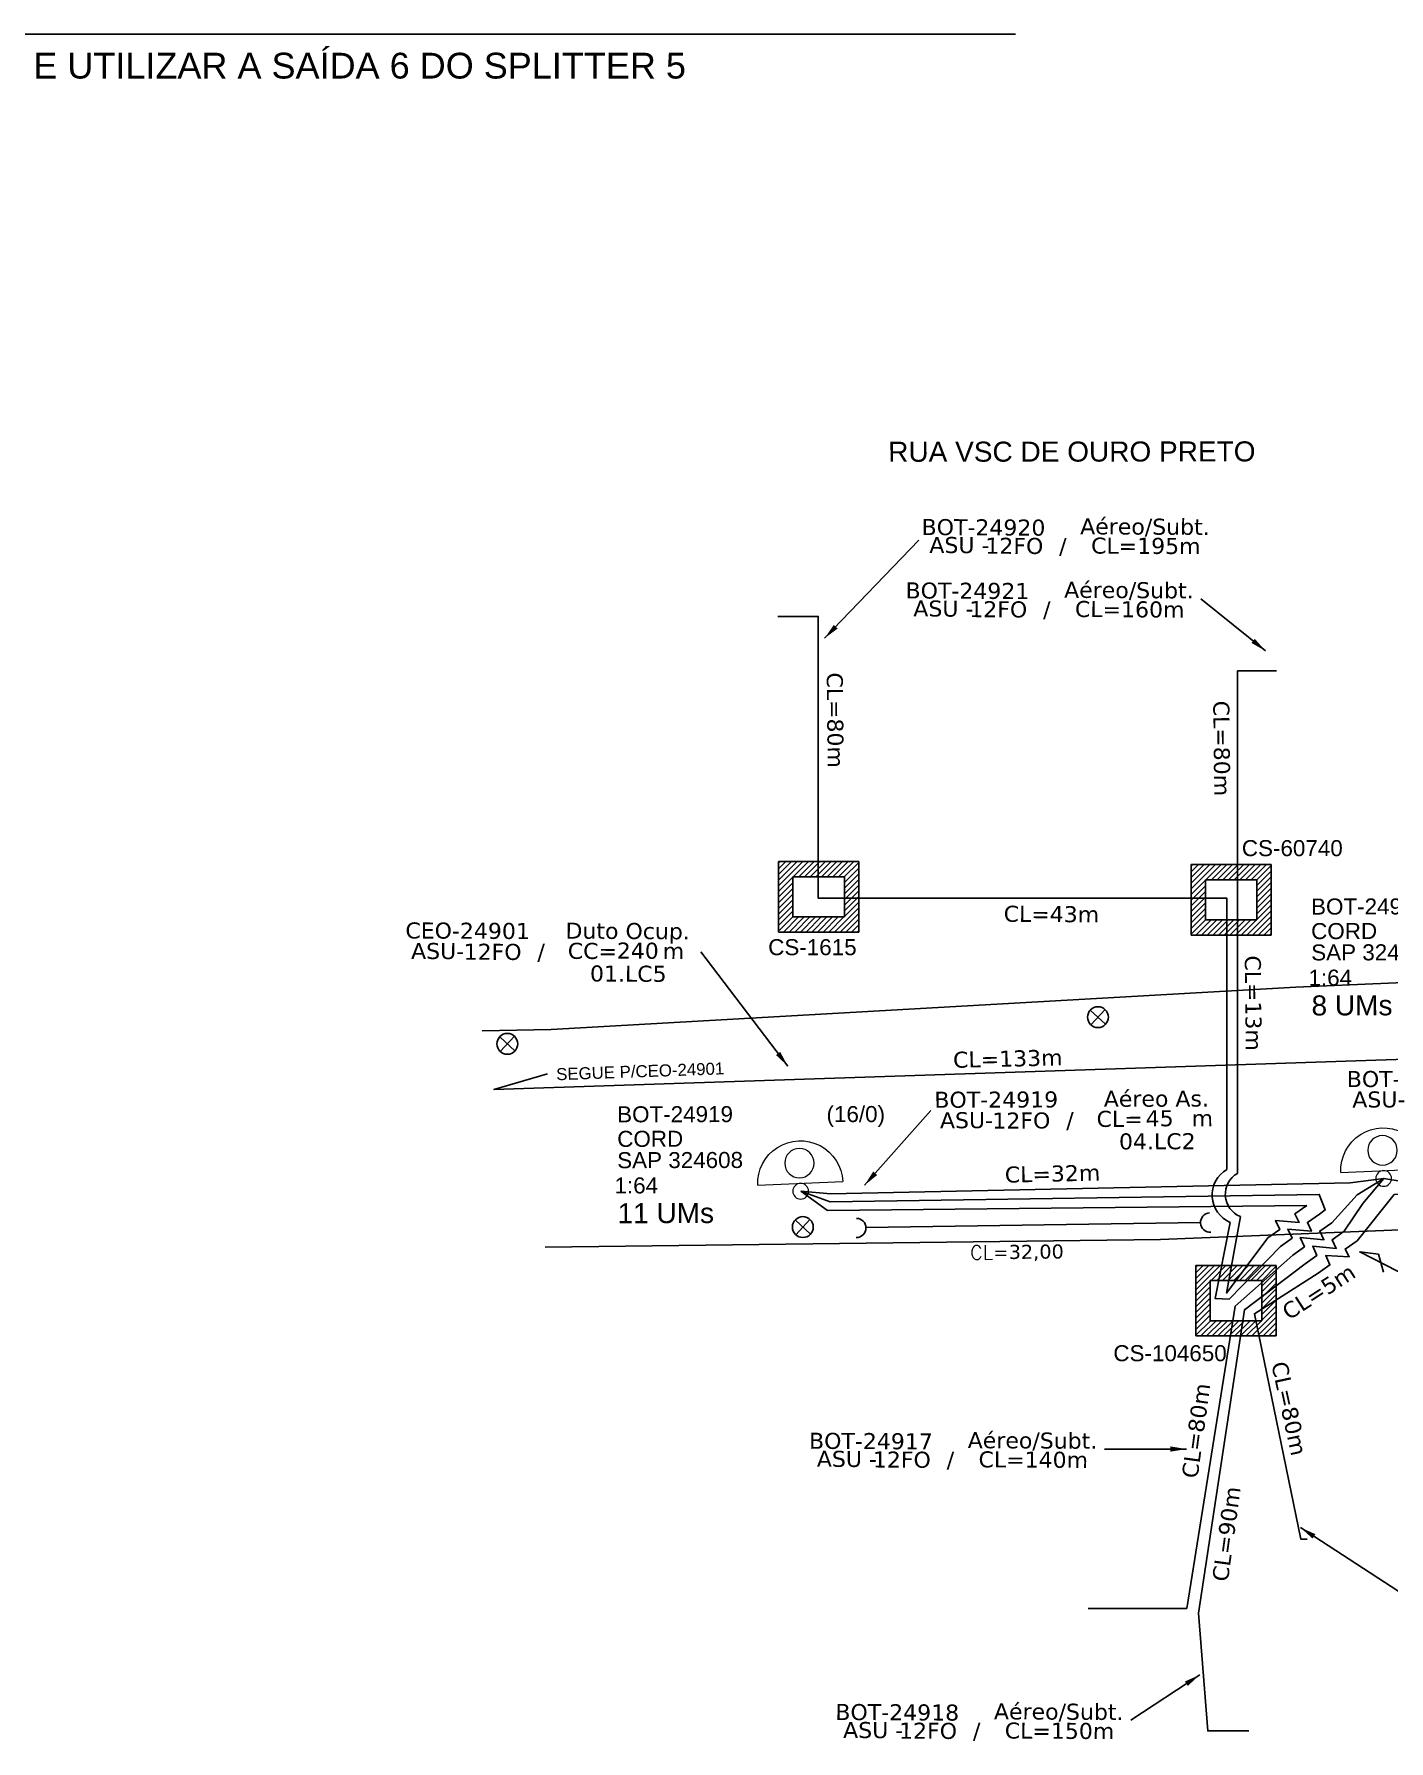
# Model space of a CAD drawing. Header units: metres. Extents: x -1286 to -445, y -500 to 94.
# Drawn here: x -967.2 to -798.4, y -367.1 to -154.3 of the extents above; entities that cross this region are included whole.
import ezdxf
from ezdxf.enums import TextEntityAlignment as Align

# ---------------------------------------------------------------- set-up
doc = ezdxf.new("R2010")
doc.units = ezdxf.units.M
for name, color, linetype in [('10.1-Caixas Subterrâneas', 5, 'Continuous'), ('CAP a instalar', 1, 'Continuous'), ('Comprimeto de lance', 255, 'Continuous'), ('label_cabos', 7, 'Continuous'), ('Legenda', 1, 'Continuous'), ('QUADRA', 7, 'Continuous')]:
    doc.layers.add(name, color=color, linetype=linetype)
for name, color, linetype, lineweight in [("20.0-LEGENDA DOS CDO'S", 1, 'Continuous', 0), ('20.2-CDO_POSTE', 1, 'Continuous', 5), ('20.6-CORDOALHA_SUPORTE', 7, 'Continuous', 25), ('CORDOALHA_SUPORTE', 7, 'Continuous', 25), ('Segmento Logradouro Texto', 238, 'Continuous', 0)]:
    doc.layers.add(name, color=color, linetype=linetype, lineweight=lineweight)
doc.layers.add('EXTRA', color=50, linetype='Continuous', plot=False)
doc.styles.add('ARIAL', font='arial.ttf')
doc.styles.add('DIGICADE', font='arial.ttf')
doc.styles.add('ROMANS', font='romans.shx')
doc.styles.add('siredit', font='verdana.ttf')
doc.linetypes.add('FENCELINE1', pattern='A,0.25,-0.1,[133,ltypeshp.shx,S=0.1,R=0,X=-0.1,Y=0],-0.1,1', length=1.45)
doc.dimstyles.new('CC', dxfattribs={"dimtxt": 0.8, "dimasz": 2, "dimexe": 0.18, "dimexo": 0.0625, "dimgap": 0.09, "dimtad": 0, "dimdec": 0, "dimrnd": 1, "dimzin": 0, "dimdsep": 46, "dimtxsty": 'siredit', "dimblk": 'NONE', "dimcen": 0, "dimse1": 1, "dimse2": 1, "dimsd1": 1, "dimsd2": 1, "dimclrt": 7, "dimadec": 0, "dimazin": 0, "dimtfac": 1, "dimtdec": 0, "dimtofl": 0, "dimtmove": 0, "dimatfit": 3, "dimfxl": 0, "dimtolj": 1, "dimtzin": 0, "dimarcsym": 0})
doc.dimstyles.new('ISO-25', dxfattribs={"dimtxt": 2.5, "dimasz": 2.5, "dimexe": 1.25, "dimexo": 0.625, "dimtad": 1, "dimtxsty": 'Standard', "dimcen": 2.5, "dimadec": 0, "dimazin": 0, "dimtfac": 1, "dimtmove": 0, "dimatfit": 3, "dimfxl": 0, "dimarcsym": 0})

# ---------------------------------------------------------------- blocks, each defined once
blk = doc.blocks.new('CDOE_CT_POST_DESENHO')
at = {"color": 0}
blk.add_line((2.136, 0.393), (-2.114, 0.393), dxfattribs=at)
for centre, radius in [((0.011, 1.403), 0.733), ((0.011, 0), 0.393)]:
    blk.add_circle(centre, radius, dxfattribs=at)
blk.add_arc((0.011, 0.393), 2.125, 0, 180, dxfattribs=at)
blk = doc.blocks.new('*X70')
at = {"color": 0, "linetype": 'Continuous'}
for p, q in [((-1.25, 0.34099), (-0.49099, 1.1)), ((-1.25, 0.517767), (-0.667767, 1.1)), ((-1.25, 0.694544), (-0.844544, 1.1)), ((-1.25, 0.87132), (-1.02132, 1.1)), ((-1.25, 1.048097), (-1.198097, 1.1)), ((-0.789214, 0.625), (-0.314214, 1.1)), ((-0.612437, 0.625), (-0.137437, 1.1)), ((-0.43566, 0.625), (0.03934, 1.1)), ((-0.258883, 0.625), (0.216117, 1.1)), ((-0.082107, 0.625), (0.392893, 1.1)), ((0.09467, 0.625), (0.56967, 1.1)), ((0.271447, 0.625), (0.746447, 1.1)), ((0.448223, 0.625), (0.923223, 1.1)), ((0.625, 0.625), (1.1, 1.1)), ((0.801777, 0.625), (1.25, 1.073223)), ((-1.25, 0.164214), (-0.8035, 0.610714)), ((0.8035, 0.449947), (1.25, 0.896447)), ((0.8035, 0.27317), (1.25, 0.71967)), ((0.8035, 0.096393), (1.25, 0.542893)), ((-1.25, -0.012563), (-0.8035, 0.433937)), ((-1.25, -0.18934), (-0.8035, 0.25716)), ((-1.25, -0.366117), (-0.8035, 0.080383)), ((0.8035, -0.080383), (1.25, 0.366117)), ((0.8035, -0.25716), (1.25, 0.18934)), ((0.8035, -0.433937), (1.25, 0.012563)), ((-1.25, -0.542893), (-0.8035, -0.096393)), ((-1.25, -0.71967), (-0.8035, -0.27317)), ((-1.25, -0.896447), (-0.8035, -0.449947)), ((0.49099, -1.1), (1.25, -0.34099)), ((0.667767, -1.1), (1.25, -0.517767)), ((0.8035, -0.610714), (1.25, -0.164214)), ((-1.25, -1.073223), (-0.801777, -0.625)), ((-1.1, -1.1), (-0.625, -0.625)), ((-0.923223, -1.1), (-0.448223, -0.625)), ((-0.746447, -1.1), (-0.271447, -0.625)), ((-0.56967, -1.1), (-0.09467, -0.625)), ((-0.392893, -1.1), (0.082107, -0.625)), ((-0.216117, -1.1), (0.258883, -0.625)), ((-0.03934, -1.1), (0.43566, -0.625)), ((0.137437, -1.1), (0.612437, -0.625)), ((0.314214, -1.1), (0.789214, -0.625)), ((0.844544, -1.1), (1.25, -0.694544)), ((1.02132, -1.1), (1.25, -0.87132)), ((1.198097, -1.1), (1.25, -1.048097))]:
    blk.add_line(p, q, dxfattribs=at)
blk = doc.blocks.new('MANHOLE_MQ')
at = {"color": 0, "linetype": 'Continuous'}
for p, q in [((0.00000623, 0.00000569), (-0.00000627, 0.00000569)), ((-0.00000627, 0.00000569), (-0.00000627, -0.00000531)), ((0.00000623, -0.00000531), (0.00000623, 0.00000569)), ((-0.00000404, 0.00000331), (0.00000399, 0.00000331)), ((-0.00000404, -0.00000294), (-0.00000404, 0.00000331)), ((0.00000399, 0.00000331), (0.00000399, -0.00000294)), ((-0.00000627, -0.00000531), (0.00000623, -0.00000531)), ((0.00000399, -0.00000294), (-0.00000404, -0.00000294)), ((0.00000399, -0.00000294), (0.00000399, -0.00000294))]:
    blk.add_line(p, q, dxfattribs=at)
at = {"color": 0, "linetype": 'Continuous', "xscale": 5e-06, "yscale": 5e-06, "zscale": 1e-05}
blk.add_blockref('*X70', (-0.00000002, 0.00000019), dxfattribs=at)
blk = doc.blocks.new('Inst CORD BENZINAL 4.55MM 3F (sem recursos)')
at = {"layer": '20.6-CORDOALHA_SUPORTE', "color": 0, "lineweight": 0, "style": 'ROMANS'}
blk.add_attdef('LANCE', text='', height=1, dxfattribs=at).set_placement((-0.538, -2.215), align=Align.RIGHT)
at = {"layer": '20.6-CORDOALHA_SUPORTE', "color": 0, "style": 'siredit'}
blk.add_attdef('QTDE', (-0.538, -2.215), '', height=1, rotation=359.69001, dxfattribs=at)
at = {"layer": '20.6-CORDOALHA_SUPORTE', "color": 0, "lineweight": 0, "style": 'ROMANS'}
for tag, p, flags in [('FATOR', (-5.196, -4.442), 3), ('ID_ATIVIDADE', (-5.201, -6.669), 3), ('FID', (-5.201, -8.896), 1)]:
    blk.add_attdef(tag, p, '', height=1, dxfattribs=dict(at, flags=flags))
blk = doc.blocks.new('Inst CDOE-8 CAIXA DIST OPT CDOE 48F_8D C_SPL OPTAP')
at = {"layer": "20.0-LEGENDA DOS CDO'S", "color": 0}
for tag, p, style, flags in [('ID_ATIVIDADE', (0.12, 6.472), 'ARIAL', 3), ('FATOR', (7.921, 6.472), 'ARIAL', 1), ('QTDE', (0.235, -0.97), 'DIGICADE', 3)]:
    blk.add_attdef(tag, p, '', height=0.8, rotation=0.11799, dxfattribs=dict(at, style=style, flags=flags))
at = {"layer": "20.0-LEGENDA DOS CDO'S", "color": 0, "style": 'ARIAL'}
for tag, p, height in [('FID', (0.12, 5.248), 0.8), ('CORDOALHA', (0.122, 4.023), 0.8), ('SAP', (0.124, 2.961), 0.8), ('1:XX', (-0.012, 1.7), 0.8), ('UMS', (0.141, 0.217), 1)]:
    blk.add_attdef(tag, p, '', height=height, rotation=0.11799, dxfattribs=at)
blk.add_attdef('FIBRAS_UTILIZADAS', text='', height=0.8, rotation=0.11799, dxfattribs=at).set_placement((13.479, 5.263), align=Align.CENTER)
blk = doc.blocks.new('Inst CDOE-16 CAIXA DIST OPT CDOE 48F_16D C_SPL_2_1_8')
at = {"layer": "20.0-LEGENDA DOS CDO'S", "color": 0}
for tag, p, style, flags in [('ID_ATIVIDADE', (0.12, 6.472), 'ARIAL', 3), ('FATOR', (7.921, 6.472), 'ARIAL', 1), ('QTDE', (0.097, -1.17), 'DIGICADE', 3)]:
    blk.add_attdef(tag, p, '', height=0.8, rotation=0.11799, dxfattribs=dict(at, style=style, flags=flags))
at = {"layer": "20.0-LEGENDA DOS CDO'S", "color": 0, "style": 'ARIAL'}
for tag, p, height in [('FID', (0.12, 5.248), 0.8), ('CORDOALHA', (0.122, 4.023), 0.8), ('SAP', (0.124, 2.961), 0.8), ('1:XX', (-0.012, 1.7), 0.8), ('UMS', (0.141, 0.217), 1)]:
    blk.add_attdef(tag, p, '', height=height, rotation=0.11799, dxfattribs=at)
blk.add_attdef('FIBRAS_UTILIZADAS', text='', height=0.8, rotation=0.11799, dxfattribs=at).set_placement((13.479, 5.263), align=Align.CENTER)
blk = doc.blocks.new('LEGENDA DOS CABOS')
at = {"layer": 'EXTRA', "color": 0, "style": 'siredit'}
for tag, p in [('ID', (4.6, 0.97)), ('XX', (9.03, 0.97))]:
    blk.add_attdef(tag, text='', height=0.48, rotation=359.69, dxfattribs=at).set_placement(p, align=Align.MIDDLE_CENTER)
at = {"layer": 'Legenda', "color": 0, "style": 'siredit'}
for tag, p in [('TIPO_CABO', (1.31, 0)), ('CABO', (4.69, -0.05)), ('/', (6.81, -0.05)), ('METROS', (10.03, -0.05))]:
    blk.add_attdef(tag, text='', height=0.8, rotation=359.69, dxfattribs=at).set_placement(p, align=Align.MIDDLE_CENTER)
blk = doc.blocks.new('_None')
blk = doc.blocks.new('Inst CB AS CFOA-SM-ASU-120-S-12')
at = {"layer": 'label_cabos', "color": 0, "style": 'siredit'}
for tag, flags, p in [('ID_ATIVIDADE', 3, (1.31, 2.67)), ('FATOR', 1, (11.56, 2.55))]:
    blk.add_attdef(tag, text='', height=1, rotation=359.69, dxfattribs=dict(at, flags=flags)).set_placement(p, align=Align.MIDDLE_CENTER)
for tag, p in [('DESTINO_CABO', (3.13, 1.26)), ('TIPO_CABO', (13.11, 1.24)), ('TIPO_CABO', (1.26, 0)), ('CABO', (4.69, -0.05)), ('/', (7.71, -0.05)), ('LANCE', (10.81, 0)), ('UND', (15.96, 0)), ('FID', (13.15, -1.41))]:
    blk.add_attdef(tag, text='', height=1, rotation=359.69, dxfattribs=at).set_placement(p, align=Align.MIDDLE_CENTER)
blk.add_attdef('QTDE', (12.43, -0.47), '', height=1, rotation=359.69, dxfattribs=at)
blk = doc.blocks.new('Inst CB DT OCUP CFOA-SM-ASU-120-S-12')
at = {"layer": 'label_cabos', "color": 0, "style": 'siredit'}
for tag, flags, p in [('ID_ATIVIDADE', 3, (1.31, 2.67)), ('FATOR', 1, (11.56, 2.55))]:
    blk.add_attdef(tag, text='', height=1, rotation=359.69, dxfattribs=dict(at, flags=flags)).set_placement(p, align=Align.MIDDLE_CENTER)
for tag, p in [('DESTINO_CABO', (3.13, 1.26)), ('TIPO_CABO', (13.11, 1.24)), ('TIPO_CABO', (1.26, 0)), ('CABO', (4.69, -0.05)), ('/', (7.71, -0.05)), ('LANCE', (10.91, 0)), ('UND', (15.96, 0)), ('FID', (13.15, -1.41))]:
    blk.add_attdef(tag, text='', height=1, rotation=359.69, dxfattribs=at).set_placement(p, align=Align.MIDDLE_CENTER)
blk.add_attdef('QTDE', (12.43, -0.47), '', height=1, rotation=359.69, dxfattribs=at)

msp = doc.modelspace()

# ---------------------------------------------------------------- linework, layer by layer
at = {"color": 1}
for p, q in [((-835.58, -275.98), (-833.67, -277.76)), ((-833.73, -275.91), (-835.51, -277.82)), ((-909.2, -279.31), (-907.29, -281.1)), ((-907.36, -279.25), (-909.14, -281.16)), ((-872.36, -302.16), (-870.46, -303.94)), ((-870.52, -302.1), (-872.3, -304.01))]:
    msp.add_line(p, q, dxfattribs=at)
at = {"color": 2}
msp.add_lwpolyline([(-768.44, -305.29), (-767.47, -303.14), (-764.55, -303.14), (-779.34, -308.56), (-797.28, -308.56), (-801.98, -306.14), (-799.66, -306.43), (-799.04, -308.67)], dxfattribs=at)
at = {"color": 1}
for centre in [(-834.62, -276.87), (-908.25, -280.2), (-871.41, -303.05)]:
    msp.add_circle(centre, 1.3, dxfattribs=at)
at = {"layer": 'CAP a instalar', "color": 7, "linetype": 'FENCELINE1', "ltscale": 8}
for points in [[(-818.12, -302.46, -0.616434), (-818.55, -295.85), (-818.55, -262.03), (-869.49, -262.03), (-869.49, -226.9), (-874.52, -226.91)], [(-816.86, -301.74, -0.631975), (-817.22, -296.36), (-817.24, -262.12), (-817.22, -233.68), (-812.38, -233.69)]]:
    msp.add_lwpolyline(points, format="xyb", dxfattribs=at)
for points in [[(-580.19, -277.12), (-584.03, -277.28), (-599.63, -277.14), (-706.24, -279.11), (-909.93, -285.89), (-903.26, -283.93)], [(-754.42, -295.55), (-757.95, -297.74), (-797.68, -298.97), (-802.3, -304.75)], [(-803.17, -297.53), (-867.96, -298.91)], [(-798.97, -296.98), (-802.32, -299.01), (-805.48, -302.5)], [(-798.97, -296.98), (-801.58, -300.1), (-803.93, -303.58)], [(-794.91, -297.67), (-798.97, -296.98), (-803.17, -297.53)], [(-867.96, -298.91), (-871.66, -298.58)], [(-871.66, -298.58), (-867.99, -299.9), (-807.04, -298.97), (-806.28, -300.91), (-807.02, -301.43)], [(-871.66, -298.58), (-868.32, -300.99), (-808.56, -300.35)], [(-813.42, -304.39), (-818.58, -311.28), (-816.86, -301.74)], [(-808.56, -300.35), (-810.06, -301.39), (-809.54, -302.49), (-812.48, -302.21), (-811.95, -303.36), (-813.42, -304.39)], [(-807.02, -301.43), (-808.51, -302.47), (-808, -303.57), (-810.93, -303.29), (-810.41, -304.43), (-811.87, -305.47)], [(-811.87, -305.47), (-818.26, -312.04), (-820, -311.97), (-818.12, -302.46)], [(-805.48, -302.5), (-806.97, -303.54), (-806.45, -304.64), (-809.39, -304.36), (-808.87, -305.51), (-810.33, -306.55)], [(-803.93, -303.58), (-805.43, -304.62), (-804.91, -305.72), (-807.85, -305.44), (-807.33, -306.59), (-808.79, -307.62)], [(-802.3, -304.75), (-803.8, -305.79), (-803.3, -306.74), (-806.22, -306.61), (-805.7, -307.76), (-807.16, -308.8)], [(-810.33, -306.55), (-817.51, -312.9), (-823.55, -350.6), (-835.83, -350.6)], [(-808.79, -307.62), (-816.37, -313.37), (-822.09, -351.2), (-820.94, -365.88), (-815.81, -365.88)], [(-807.16, -308.8), (-815.12, -313.86), (-809.34, -341.96), (-808.52, -341.96)]]:
    msp.add_lwpolyline(points, dxfattribs=at)
at = {"layer": 'CORDOALHA_SUPORTE'}
for points in [[(-864.73, -301.96, -1), (-864.75, -304.36)], [(-820.7, -301.29, 1), (-820.55, -303.69)]]:
    msp.add_lwpolyline(points, format="xyb", dxfattribs=at)
msp.add_lwpolyline([(-863.54, -303.11), (-821.83, -302.47)], dxfattribs=at)
at = {"layer": 'QUADRA', "color": 4}
for points in [[(-902.77, -278.39), (-809.97, -273.14), (-743.57, -270.28), (-723.81, -270.28), (-693.53, -269.81)], [(-911.37, -278.59), (-902.77, -278.39)], [(-755.73, -301.75), (-826.81, -304.61)], [(-826.81, -304.61), (-903.55, -305.57)]]:
    msp.add_lwpolyline(points, dxfattribs=at)

# ---------------------------------------------------------------- block references
at = {"layer": '10.1-Caixas Subterrâneas', "color": 30, "xscale": 799468.8857778955, "yscale": 799468.8857778955, "zscale": 799468.8857778955}
for p, rotation in [((-869.46, -261.72), 180.0000000000631), ((-818.03, -262.08), 180.000000000063), ((-817.42, -312.08), 180.000000000063)]:
    msp.add_blockref('MANHOLE_MQ', p, dxfattribs=dict(at, rotation=rotation))
at = {"layer": '20.2-CDO_POSTE', "color": 7, "xscale": -2.5, "yscale": 2.5, "zscale": 2.5, "rotation": 2.441542334296196}
for p in [(-798.97, -296.98), (-871.66, -298.58)]:
    msp.add_blockref('CDOE_CT_POST_DESENHO', p, dxfattribs=at)
at = {"layer": '20.6-CORDOALHA_SUPORTE', "color": 0, "lineweight": 0}
ref = msp.add_blockref('Inst CORD BENZINAL 4.55MM 3F (sem recursos)', (-846.73, -302.94), dxfattribs=dict(at, xscale=2.5, yscale=2.5, zscale=2.5, rotation=0.8868359147285277))
ref.add_attrib('QTDE', '32,00', (-845.74, -307.03), dxfattribs={"color": 0, "height": 1.75, "rotation": 0.5768, "style": 'siredit'})
ref.add_attrib('LANCE', 'CL=', dxfattribs={"color": 0, "lineweight": 0, "height": 1.75, "rotation": 0.8868, "style": 'ROMANS'}).set_placement((-845.74, -307.03), align=Align.RIGHT)
at = {"layer": 'CAP a instalar', "color": 7, "linetype": 'FENCELINE1', "ltscale": 8}
ref = msp.add_blockref('Inst CDOE-8 CAIXA DIST OPT CDOE 48F_8D C_SPL OPTAP', (-808.34, -277.2), dxfattribs=dict(at, xscale=2.5, yscale=2.5, zscale=2.5))
ref.add_attrib('FID', 'BOT-24916', (-808.05, -264.08), dxfattribs={"layer": "20.0-LEGENDA DOS CDO'S", "color": 0, "height": 2, "rotation": 0.118, "style": 'ARIAL'})
ref.add_attrib('CORDOALHA', 'CORD', (-808.04, -267.14), dxfattribs={"layer": "20.0-LEGENDA DOS CDO'S", "color": 0, "height": 2, "rotation": 0.118, "style": 'ARIAL'})
ref.add_attrib('SAP', 'SAP 324607', (-808.03, -269.8), dxfattribs={"layer": "20.0-LEGENDA DOS CDO'S", "color": 0, "height": 2, "rotation": 0.118, "style": 'ARIAL'})
ref.add_attrib('1:XX', '1:64', (-808.37, -272.95), dxfattribs={"layer": "20.0-LEGENDA DOS CDO'S", "color": 0, "height": 2, "rotation": 0.118, "style": 'ARIAL'})
ref.add_attrib('UMS', '8 UMs', (-807.99, -276.66), dxfattribs={"layer": "20.0-LEGENDA DOS CDO'S", "color": 0, "height": 2.5, "rotation": 0.118, "style": 'ARIAL'})
ref.add_attrib('FIBRAS_UTILIZADAS', '(8/0)', dxfattribs={"layer": "20.0-LEGENDA DOS CDO'S", "color": 0, "height": 2, "rotation": 0.118, "style": 'ARIAL'}).set_placement((-774.65, -264.04), align=Align.RIGHT)
ref = msp.add_blockref('Inst CDOE-16 CAIXA DIST OPT CDOE 48F_16D C_SPL_2_1_8', (-894.86, -303.11), dxfattribs=dict(at, xscale=2.5, yscale=2.5, zscale=2.5))
ref.add_attrib('FID', 'BOT-24919', (-894.56, -289.99), dxfattribs={"layer": "20.0-LEGENDA DOS CDO'S", "color": 0, "height": 2, "rotation": 0.118, "style": 'ARIAL'})
ref.add_attrib('CORDOALHA', 'CORD', (-894.55, -293.05), dxfattribs={"layer": "20.0-LEGENDA DOS CDO'S", "color": 0, "height": 2, "rotation": 0.118, "style": 'ARIAL'})
ref.add_attrib('SAP', 'SAP 324608', (-894.55, -295.71), dxfattribs={"layer": "20.0-LEGENDA DOS CDO'S", "color": 0, "height": 2, "rotation": 0.118, "style": 'ARIAL'})
ref.add_attrib('1:XX', '1:64', (-894.89, -298.86), dxfattribs={"layer": "20.0-LEGENDA DOS CDO'S", "color": 0, "height": 2, "rotation": 0.118, "style": 'ARIAL'})
ref.add_attrib('UMS', '11 UMs', (-894.51, -302.57), dxfattribs={"layer": "20.0-LEGENDA DOS CDO'S", "color": 0, "height": 2.5, "rotation": 0.118, "style": 'ARIAL'})
ref.add_attrib('FIBRAS_UTILIZADAS', '(16/0)', dxfattribs={"layer": "20.0-LEGENDA DOS CDO'S", "color": 0, "height": 2, "rotation": 0.118, "style": 'ARIAL'}).set_placement((-861.16, -289.95), align=Align.RIGHT)
at = {"layer": 'label_cabos', "color": 0, "lineweight": 0}
ref = msp.add_blockref('LEGENDA DOS CABOS', (-857.37, -219.04), dxfattribs=dict(at, xscale=2, yscale=2, zscale=2))
ref.add_attrib('ID', 'BOT-24920', dxfattribs={"color": 0, "height": 2, "rotation": 359.69, "style": 'siredit'}).set_placement((-848.89, -215.78), align=Align.MIDDLE_CENTER)
ref.add_attrib('CABO', '12FO', dxfattribs={"color": 0, "height": 2, "rotation": 359.69, "style": 'siredit'}).set_placement((-845.04, -218.09), align=Align.MIDDLE_CENTER)
ref.add_attrib('METROS', 'CL=195m', dxfattribs={"color": 0, "height": 2, "rotation": 359.69, "style": 'siredit'}).set_placement((-828.65, -218.09), align=Align.MIDDLE_CENTER)
ref.add_attrib('XX', 'Aéreo/Subt.', dxfattribs={"color": 0, "height": 2, "rotation": 359.69, "style": 'siredit'}).set_placement((-828.76, -215.69), align=Align.MIDDLE_CENTER)
ref.add_attrib('/', '/', dxfattribs={"color": 0, "height": 2, "rotation": 359.69, "style": 'siredit'}).set_placement((-838.99, -218.09), align=Align.MIDDLE_CENTER)
ref.add_attrib('TIPO_CABO', 'ASU -', dxfattribs={"color": 0, "height": 2, "rotation": 359.69, "style": 'siredit'}).set_placement((-851.89, -217.99), align=Align.MIDDLE_CENTER)
ref = msp.add_blockref('LEGENDA DOS CABOS', (-859.37, -226.95), dxfattribs=dict(at, xscale=2, yscale=2, zscale=2))
ref.add_attrib('ID', 'BOT-24921', dxfattribs={"color": 0, "height": 2, "rotation": 359.69, "style": 'siredit'}).set_placement((-850.89, -223.69), align=Align.MIDDLE_CENTER)
ref.add_attrib('CABO', '12FO', dxfattribs={"color": 0, "height": 2, "rotation": 359.69, "style": 'siredit'}).set_placement((-847.05, -226), align=Align.MIDDLE_CENTER)
ref.add_attrib('METROS', 'CL=160m', dxfattribs={"color": 0, "height": 2, "rotation": 359.69, "style": 'siredit'}).set_placement((-830.66, -226), align=Align.MIDDLE_CENTER)
ref.add_attrib('XX', 'Aéreo/Subt.', dxfattribs={"color": 0, "height": 2, "rotation": 359.69, "style": 'siredit'}).set_placement((-830.76, -223.61), align=Align.MIDDLE_CENTER)
ref.add_attrib('/', '/', dxfattribs={"color": 0, "height": 2, "rotation": 359.69, "style": 'siredit'}).set_placement((-840.99, -226), align=Align.MIDDLE_CENTER)
ref.add_attrib('TIPO_CABO', 'ASU -', dxfattribs={"color": 0, "height": 2, "rotation": 359.69, "style": 'siredit'}).set_placement((-853.89, -225.91), align=Align.MIDDLE_CENTER)
ref = msp.add_blockref('Inst CB DT OCUP CFOA-SM-ASU-120-S-12', (-919.47, -268.61), dxfattribs=dict(at, xscale=2, yscale=2, zscale=2))
ref.add_attrib('DESTINO_CABO', 'CEO-24901', dxfattribs={"color": 0, "height": 2, "rotation": 359.69, "style": 'siredit'}).set_placement((-913.2, -266.09), align=Align.MIDDLE_CENTER)
ref.add_attrib('CABO', '12FO', dxfattribs={"color": 0, "height": 2, "rotation": 359.69, "style": 'siredit'}).set_placement((-910.09, -268.72), align=Align.MIDDLE_CENTER)
ref.add_attrib('TIPO_CABO', 'Duto Ocup.', dxfattribs={"color": 0, "height": 2, "rotation": 359.69, "style": 'siredit'}).set_placement((-893.25, -266.12), align=Align.MIDDLE_CENTER)
ref.add_attrib('/', '/', dxfattribs={"color": 0, "height": 2, "rotation": 359.69, "style": 'siredit'}).set_placement((-904.04, -268.72), align=Align.MIDDLE_CENTER)
ref.add_attrib('TIPO_CABO', 'ASU-', dxfattribs={"color": 0, "height": 2, "rotation": 359.69, "style": 'siredit'}).set_placement((-916.94, -268.62), align=Align.MIDDLE_CENTER)
ref.add_attrib('FID', '01.LC5', dxfattribs={"color": 0, "height": 2, "rotation": 359.69, "style": 'siredit'}).set_placement((-893.17, -271.44), align=Align.MIDDLE_CENTER)
ref.add_attrib('LANCE', 'CC=', dxfattribs={"color": 0, "height": 2, "rotation": 359.69, "style": 'siredit'}).set_placement((-897.65, -268.61), align=Align.MIDDLE_CENTER)
ref.add_attrib('QTDE', '240', (-894.61, -269.56), dxfattribs={"color": 0, "height": 2, "rotation": 359.69, "style": 'siredit'})
ref.add_attrib('UND', 'm', dxfattribs={"color": 0, "height": 2, "rotation": 359.69, "style": 'siredit'}).set_placement((-887.54, -268.61), align=Align.MIDDLE_CENTER)
at = {"layer": 'label_cabos'}
ref = msp.add_blockref('Inst CB AS CFOA-SM-ASU-120-S-12', (-802.13, -287.15), dxfattribs=dict(at, xscale=1.999999999999999, yscale=1.999999999999999, zscale=1.999999999999999, rotation=0.4634636605451004))
ref.add_attrib('DESTINO_CABO', 'BOT-24916', dxfattribs={"color": 0, "height": 2, "rotation": 0.1535, "style": 'siredit'}).set_placement((-795.88, -284.57), align=Align.MIDDLE_CENTER)
ref.add_attrib('TIPO_CABO', 'Aéreo As.', dxfattribs={"color": 0, "height": 2, "rotation": 0.1535, "style": 'siredit'}).set_placement((-775.93, -284.44), align=Align.MIDDLE_CENTER)
ref.add_attrib('CABO', '12FO', dxfattribs={"color": 0, "height": 2, "rotation": 0.1535, "style": 'siredit'}).set_placement((-792.75, -287.17), align=Align.MIDDLE_CENTER)
ref.add_attrib('/', '/', dxfattribs={"color": 0, "height": 2, "rotation": 0.1535, "style": 'siredit'}).set_placement((-786.7, -287.12), align=Align.MIDDLE_CENTER)
ref.add_attrib('TIPO_CABO', 'ASU-', dxfattribs={"color": 0, "height": 2, "rotation": 0.1535, "style": 'siredit'}).set_placement((-799.6, -287.13), align=Align.MIDDLE_CENTER)
ref.add_attrib('FID', '03.LC2', dxfattribs={"color": 0, "height": 2, "rotation": 0.1535, "style": 'siredit'}).set_placement((-775.81, -289.76), align=Align.MIDDLE_CENTER)
ref.add_attrib('LANCE', 'CL=', dxfattribs={"color": 0, "height": 2, "rotation": 0.1535, "style": 'siredit'}).set_placement((-780.51, -286.97), align=Align.MIDDLE_CENTER)
ref.add_attrib('QTDE', '40', (-777.26, -287.89), dxfattribs={"color": 0, "height": 2, "rotation": 0.1535, "style": 'siredit'})
ref.add_attrib('UND', 'm', dxfattribs={"color": 0, "height": 2, "rotation": 0.1535, "style": 'siredit'}).set_placement((-770.2, -286.88), align=Align.MIDDLE_CENTER)
ref = msp.add_blockref('Inst CB AS CFOA-SM-ASU-120-S-12', (-853.54, -289.73), dxfattribs=dict(at, xscale=1.999999999999999, yscale=1.999999999999999, zscale=1.999999999999999, rotation=0.4634636605451004))
ref.add_attrib('DESTINO_CABO', 'BOT-24919', dxfattribs={"color": 0, "height": 2, "rotation": 0.1535, "style": 'siredit'}).set_placement((-847.3, -287.15), align=Align.MIDDLE_CENTER)
ref.add_attrib('TIPO_CABO', 'Aéreo As.', dxfattribs={"color": 0, "height": 2, "rotation": 0.1535, "style": 'siredit'}).set_placement((-827.34, -287.03), align=Align.MIDDLE_CENTER)
ref.add_attrib('CABO', '12FO', dxfattribs={"color": 0, "height": 2, "rotation": 0.1535, "style": 'siredit'}).set_placement((-844.17, -289.76), align=Align.MIDDLE_CENTER)
ref.add_attrib('/', '/', dxfattribs={"color": 0, "height": 2, "rotation": 0.1535, "style": 'siredit'}).set_placement((-838.11, -289.71), align=Align.MIDDLE_CENTER)
ref.add_attrib('TIPO_CABO', 'ASU-', dxfattribs={"color": 0, "height": 2, "rotation": 0.1535, "style": 'siredit'}).set_placement((-851.01, -289.72), align=Align.MIDDLE_CENTER)
ref.add_attrib('FID', '04.LC2', dxfattribs={"color": 0, "height": 2, "rotation": 0.1535, "style": 'siredit'}).set_placement((-827.22, -292.35), align=Align.MIDDLE_CENTER)
ref.add_attrib('LANCE', 'CL=', dxfattribs={"color": 0, "height": 2, "rotation": 0.1535, "style": 'siredit'}).set_placement((-831.92, -289.55), align=Align.MIDDLE_CENTER)
ref.add_attrib('QTDE', '45', (-828.67, -290.48), dxfattribs={"color": 0, "height": 2, "rotation": 0.1535, "style": 'siredit'})
ref.add_attrib('UND', 'm', dxfattribs={"color": 0, "height": 2, "rotation": 0.1535, "style": 'siredit'}).set_placement((-821.61, -289.47), align=Align.MIDDLE_CENTER)
at = {"layer": 'label_cabos', "color": 0, "lineweight": 0}
ref = msp.add_blockref('LEGENDA DOS CABOS', (-871.4, -333), dxfattribs=dict(at, xscale=2, yscale=2, zscale=2))
ref.add_attrib('ID', 'BOT-24917', dxfattribs={"color": 0, "height": 2, "rotation": 359.69, "style": 'siredit'}).set_placement((-862.92, -329.74), align=Align.MIDDLE_CENTER)
ref.add_attrib('CABO', '12FO', dxfattribs={"color": 0, "height": 2, "rotation": 359.69, "style": 'siredit'}).set_placement((-859.07, -332.05), align=Align.MIDDLE_CENTER)
ref.add_attrib('METROS', 'CL=140m', dxfattribs={"color": 0, "height": 2, "rotation": 359.69, "style": 'siredit'}).set_placement((-842.68, -332.05), align=Align.MIDDLE_CENTER)
ref.add_attrib('XX', 'Aéreo/Subt.', dxfattribs={"color": 0, "height": 2, "rotation": 359.69, "style": 'siredit'}).set_placement((-842.78, -329.66), align=Align.MIDDLE_CENTER)
ref.add_attrib('/', '/', dxfattribs={"color": 0, "height": 2, "rotation": 359.69, "style": 'siredit'}).set_placement((-853.01, -332.05), align=Align.MIDDLE_CENTER)
ref.add_attrib('TIPO_CABO', 'ASU -', dxfattribs={"color": 0, "height": 2, "rotation": 359.69, "style": 'siredit'}).set_placement((-865.92, -331.96), align=Align.MIDDLE_CENTER)
ref = msp.add_blockref('LEGENDA DOS CABOS', (-868.12, -366.82), dxfattribs=dict(at, xscale=2, yscale=2, zscale=2))
ref.add_attrib('ID', 'BOT-24918', dxfattribs={"color": 0, "height": 2, "rotation": 359.69, "style": 'siredit'}).set_placement((-859.64, -363.56), align=Align.MIDDLE_CENTER)
ref.add_attrib('CABO', '12FO', dxfattribs={"color": 0, "height": 2, "rotation": 359.69, "style": 'siredit'}).set_placement((-855.8, -365.87), align=Align.MIDDLE_CENTER)
ref.add_attrib('METROS', 'CL=150m', dxfattribs={"color": 0, "height": 2, "rotation": 359.69, "style": 'siredit'}).set_placement((-839.41, -365.87), align=Align.MIDDLE_CENTER)
ref.add_attrib('XX', 'Aéreo/Subt.', dxfattribs={"color": 0, "height": 2, "rotation": 359.69, "style": 'siredit'}).set_placement((-839.51, -363.48), align=Align.MIDDLE_CENTER)
ref.add_attrib('/', '/', dxfattribs={"color": 0, "height": 2, "rotation": 359.69, "style": 'siredit'}).set_placement((-849.74, -365.87), align=Align.MIDDLE_CENTER)
ref.add_attrib('TIPO_CABO', 'ASU -', dxfattribs={"color": 0, "height": 2, "rotation": 359.69, "style": 'siredit'}).set_placement((-862.64, -365.78), align=Align.MIDDLE_CENTER)

# ---------------------------------------------------------------- texts
at = {"color": 1, "lineweight": 0, "style": 'ARIAL'}
msp.add_text('E UTILIZAR A SAÍDA 6 DO SPLITTER 5', height=3.2155, dxfattribs=at).set_placement((-967.35, -159.81))
at = {"insert": (-891.69, -283.63), "char_height": 1.5, "width": 28.3529, "attachment_point": 5, "rotation": 2.0489, "style": 'ARIAL'}
msp.add_mtext('SEGUE P/CEO-24901', dxfattribs=at)
at = {"layer": '10.1-Caixas Subterrâneas', "color": 30, "style": 'ARIAL'}
for s, p in [('CS-60740', (-816.68, -256.79)), ('CS-1615', (-875.73, -269.14)), ('CS-104650', (-832.7, -319.78))]:
    msp.add_text(s, height=2, dxfattribs=at).set_placement(p)
at = {"layer": 'Comprimeto de lance', "color": 0, "char_height": 2, "width": 355.5636, "attachment_point": 5, "style": 'siredit'}
for s, insert, rotation in [('\\A1;CL=80m', (-867.39, -239.83), 270.6188), ('\\A1;CL=80m', (-819.2, -243.35), 270.6188), ('\\A1;CL=43m', (-840.42, -264.03), 359.5779), ('\\A1;CL=13m', (-815.27, -275.12), 270.6188), ('\\A1;CL=133m', (-845.86, -282.06), 1.3061), ('\\A1;CL=32m', (-840.28, -296.4), 1.3061), ('\\A1;CL=5m', (-807.09, -311.13), 32.9676), ('\\A1;CL=80m', (-810.8, -325.68), 282.2333), ('\\A1;CL=80m', (-822.38, -328.44), 82.2502), ('\\A1;CL=90m', (-818.59, -341.32), 82.2502)]:
    msp.add_mtext(s, dxfattribs=dict(at, insert=insert, rotation=rotation))
at = {"layer": 'Segmento Logradouro Texto', "color": 5, "linetype": 'Continuous', "insert": (-860.77, -205.11), "char_height": 2.5, "width": 46.4922, "attachment_point": 1, "rotation": 0.0628, "style": 'DIGICADE'}
msp.add_mtext('\\fArial|b0|i0|c0|p34;\\W1.0000000000;\\T1.0000000000;\\o\\lRUA VSC DE OURO PRETO', dxfattribs=at)

# ---------------------------------------------------------------- leaders
at = {"color": 1}
msp.add_leader([(-1197.49, -285.96), (-984.31, -154.27), (-844.9, -154.27)], dimstyle='ISO-25', override={"dimasz": 5, "dimgap": 0.625, "dimtad": 0}, dxfattribs=at)
at = {"layer": 'label_cabos'}
for points in [[(-868.7, -229.62), (-856.95, -217.37)], [(-813.72, -231.2), (-821.79, -224.69)], [(-873.28, -282.99), (-884.13, -268.73)], [(-863.72, -297.84), (-855.45, -288.51)], [(-823.59, -330.73), (-833.81, -330.74)], [(-809.36, -340.53), (-788.46, -354.13)], [(-821.93, -358.9), (-830.54, -364.56)]]:
    msp.add_leader(points, dimstyle='CC', override={"dimgap": 0.09, "dimtad": 0}, dxfattribs=at)

doc.saveas('drawing.dxf')
